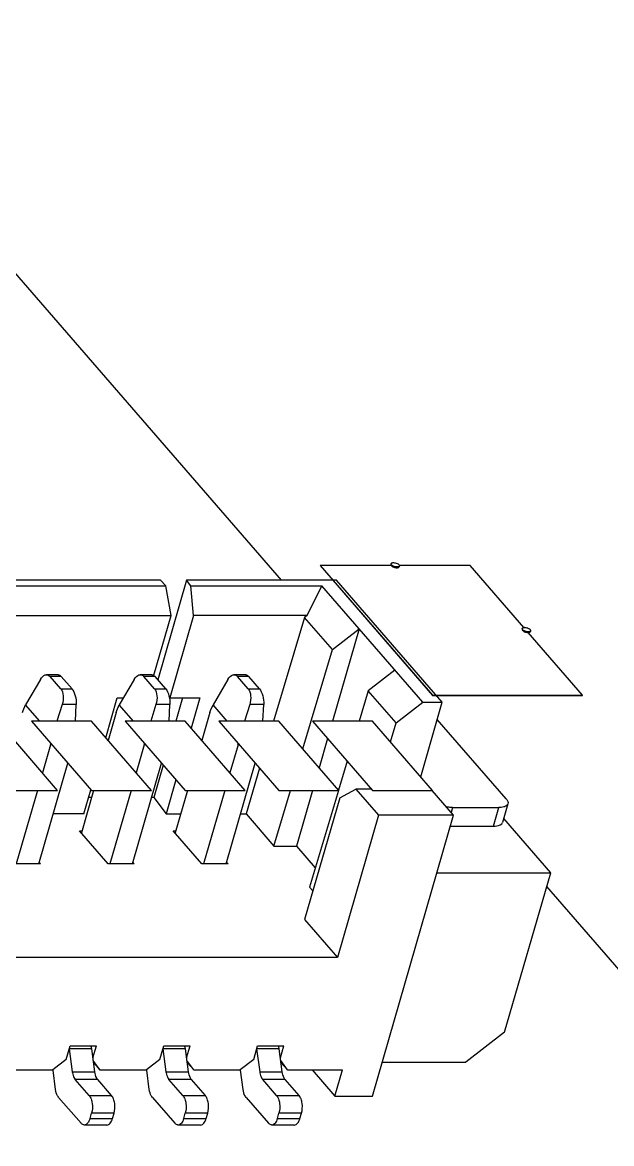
# Model space of a CAD drawing. Header units: millimetres. Extents: x -1 to 407, y -1 to 283.
# Drawn here: x 221.192 to 222.893, y 185.471 to 188.712 of the extents above; entities that cross this region are included whole.
import ezdxf

# ---------------------------------------------------------------- set-up
doc = ezdxf.new("R2010")
doc.units = ezdxf.units.MM
doc.header["$LTSCALE"] = 23.1
for name, color, linetype in [('001-PCB', 7, 'CONTINUOUS'), ('_11588', 7, 'CONTINUOUS'), ('_117092', 7, 'CONTINUOUS'), ('_165772', 7, 'CONTINUOUS'), ('_177089', 7, 'CONTINUOUS'), ('_224937', 7, 'CONTINUOUS'), ('_238181', 7, 'CONTINUOUS'), ('_51980', 7, 'CONTINUOUS')]:
    doc.layers.add(name, color=color, linetype=linetype)

msp = doc.modelspace()

# ---------------------------------------------------------------- linework, layer by layer
at = {"layer": '001-PCB', "color": 7, "linetype": 'Continuous'}
for p, q in [((221.9398, 187.0995), (211.5288, 199.121)), ((226.6193, 181.696), (222.7059, 186.2148))]:
    msp.add_line(p, q, dxfattribs=at)
at = {"layer": '_11588', "color": 7, "linetype": 'Continuous'}
for p, q in [((221.2177, 186.692), (221.2178, 186.6922)), ((221.2177, 186.692), (221.3909, 186.492)), ((221.2178, 186.6922), (221.391, 186.4922)), ((221.391, 186.6922), (221.2178, 186.6922)), ((221.5642, 186.4922), (221.391, 186.6922)), ((221.3909, 186.492), (221.391, 186.4922)), ((221.3909, 186.492), (221.5641, 186.492)), ((221.391, 186.4922), (221.5642, 186.4922)), ((221.5641, 186.492), (221.5642, 186.4922))]:
    msp.add_line(p, q, dxfattribs=at)
at = {"layer": '_117092', "color": 7, "linetype": 'Continuous'}
for p, q in [((221.5905, 187.0995), (219.5004, 187.0995)), ((219.5128, 187.0832), (221.6063, 187.0832)), ((221.6655, 187.0995), (221.5826, 186.8122)), ((221.5905, 187.0995), (221.6063, 187.0832)), ((221.621, 186.9978), (221.6063, 187.0832)), ((221.6779, 187.0832), (221.6655, 187.0995)), ((222.0989, 187.0995), (221.6655, 187.0995)), ((221.686, 186.9978), (221.6779, 187.0832)), ((221.6779, 187.0832), (222.0567, 187.0832)), ((222.0136, 186.9978), (222.0567, 187.0832)), ((222.3479, 186.747), (222.0567, 187.0832)), ((222.4042, 186.747), (222.0989, 187.0995)), ((219.5209, 186.9978), (221.621, 186.9978)), ((221.5711, 186.825), (221.621, 186.9978)), ((221.686, 186.9978), (221.6172, 186.7597)), ((222.0136, 186.9978), (221.686, 186.9978)), ((222.0066, 186.9924), (221.9173, 186.6922)), ((222.0136, 186.9978), (222.0066, 186.9924)), ((222.0872, 186.8993), (222.0066, 186.9924)), ((222.0872, 186.8993), (222.1644, 186.9588)), ((222.1644, 186.9588), (222.0874, 186.6922)), ((222.0018, 186.6119), (222.0872, 186.8993)), ((221.2953, 186.8265), (221.2615, 186.8265)), ((221.566, 186.8265), (221.5322, 186.8265)), ((221.8366, 186.8265), (221.8028, 186.8265)), ((222.2672, 186.84), (222.1901, 186.7805)), ((221.2438, 186.8131), (221.2009, 186.7399)), ((221.3026, 186.7856), (221.2716, 186.8214)), ((221.304, 186.8214), (221.2716, 186.8214)), ((221.3351, 186.7856), (221.304, 186.8214)), ((221.5144, 186.8131), (221.4715, 186.7399)), ((221.5732, 186.7856), (221.5422, 186.8214)), ((221.5747, 186.8214), (221.5422, 186.8214)), ((221.6057, 186.7856), (221.5747, 186.8214)), ((221.7851, 186.8131), (221.7422, 186.7399)), ((221.8439, 186.7856), (221.8128, 186.8214)), ((221.8453, 186.8214), (221.8128, 186.8214)), ((221.8763, 186.7856), (221.8453, 186.8214)), ((221.3026, 186.7856), (221.3351, 186.7856)), ((221.4324, 186.6444), (221.4657, 186.7597)), ((221.4657, 186.7597), (221.4831, 186.7597)), ((221.5732, 186.7856), (221.6057, 186.7856)), ((221.6162, 186.7612), (221.6172, 186.7597)), ((221.6172, 186.7597), (221.7038, 186.7597)), ((221.654, 186.7597), (221.6345, 186.6922)), ((221.7038, 186.7597), (221.6787, 186.6725)), ((221.8439, 186.7856), (221.8763, 186.7856)), ((222.1901, 186.7805), (222.1638, 186.6922)), ((222.2707, 186.6874), (222.1901, 186.7805)), ((221.1938, 186.723), (221.2009, 186.7399)), ((221.2423, 186.6922), (221.2009, 186.7399)), ((221.3068, 186.7403), (221.2915, 186.6922)), ((221.3474, 186.7403), (221.3068, 186.7403)), ((221.3451, 186.6922), (221.3474, 186.7403)), ((221.4644, 186.723), (221.4715, 186.7399)), ((221.5129, 186.6922), (221.4715, 186.7399)), ((221.5775, 186.7403), (221.5622, 186.6922)), ((221.618, 186.7403), (221.5775, 186.7403)), ((221.6158, 186.6922), (221.618, 186.7403)), ((221.7351, 186.723), (221.7422, 186.7399)), ((221.7835, 186.6922), (221.7422, 186.7399)), ((221.8481, 186.7403), (221.8328, 186.6922)), ((221.8886, 186.7403), (221.8481, 186.7403)), ((221.8864, 186.6922), (221.8886, 186.7403)), ((222.2707, 186.6874), (222.3479, 186.747)), ((222.342, 186.5316), (222.4042, 186.747)), ((222.3479, 186.747), (222.4042, 186.747)), ((221.1919, 186.7177), (221.1938, 186.723)), ((221.4626, 186.7177), (221.4392, 186.6366)), ((221.4626, 186.7177), (221.4644, 186.723)), ((221.7332, 186.7177), (221.7098, 186.6366)), ((221.7332, 186.7177), (221.7351, 186.723)), ((222.5891, 186.4676), (222.3899, 186.6976)), ((222.2544, 186.6327), (222.2707, 186.6874)), ((222.0729, 186.642), (222.0486, 186.5578)), ((221.2731, 186.6239), (221.2497, 186.5428)), ((221.2767, 186.6239), (221.2731, 186.6239)), ((221.5438, 186.6239), (221.5204, 186.5428)), ((221.5473, 186.6239), (221.5438, 186.6239)), ((221.8144, 186.6239), (221.791, 186.5428)), ((221.8179, 186.6239), (221.8144, 186.6239)), ((221.2389, 186.2803), (221.3227, 186.5707)), ((221.5095, 186.2803), (221.5934, 186.5707)), ((221.5979, 186.5654), (221.5709, 186.4716)), ((221.7802, 186.2803), (221.864, 186.5707)), ((222.1294, 186.5767), (222.1046, 186.4932)), ((221.8768, 186.556), (221.8375, 186.4241)), ((221.6353, 186.5223), (221.607, 186.4241)), ((221.235, 186.492), (221.1739, 186.2803)), ((221.3974, 186.492), (221.362, 186.3694)), ((221.3688, 186.4241), (221.389, 186.4942)), ((221.3915, 186.4716), (221.3825, 186.4716)), ((221.5057, 186.492), (221.4446, 186.2803)), ((221.5709, 186.4716), (221.5647, 186.4716)), ((221.5709, 186.4716), (221.607, 186.4241)), ((221.6681, 186.492), (221.6327, 186.3694)), ((221.7763, 186.492), (221.7152, 186.2803)), ((221.9182, 186.331), (221.9661, 186.492)), ((222.0296, 186.492), (221.9831, 186.331)), ((222.108, 186.4709), (222.0064, 186.1191)), ((222.1042, 186.492), (222.021, 186.2122)), ((222.108, 186.4709), (222.1549, 186.4961)), ((222.1549, 186.4961), (222.2204, 186.4204)), ((222.1993, 186.4961), (222.1549, 186.4961)), ((222.4369, 186.4204), (222.375, 186.492)), ((222.4339, 186.4426), (222.4298, 186.4287)), ((222.4339, 186.4426), (222.5675, 186.4426)), ((222.5518, 186.3885), (222.5675, 186.4426)), ((222.5939, 186.4538), (222.5782, 186.3996)), ((221.3688, 186.4241), (221.2804, 186.4241)), ((221.607, 186.4241), (221.6485, 186.4241)), ((221.8217, 186.4241), (221.8375, 186.4241)), ((221.8375, 186.4241), (221.9182, 186.331)), ((222.2204, 186.4204), (222.1017, 186.0091)), ((222.2026, 185.6085), (222.4369, 186.4204)), ((222.4369, 186.4204), (222.2204, 186.4204)), ((222.7173, 186.2542), (222.5815, 186.411)), ((221.4392, 186.2803), (221.3569, 186.3753)), ((221.3569, 186.3753), (221.3638, 186.3753)), ((221.7098, 186.2803), (221.6275, 186.3753)), ((221.6275, 186.3753), (221.6344, 186.3753)), ((222.4277, 186.3885), (222.5518, 186.3885)), ((221.9182, 186.331), (221.9831, 186.331)), ((221.9831, 186.331), (222.0376, 186.268)), ((221.2443, 186.2803), (221.1685, 186.2803)), ((221.2443, 186.2803), (221.2403, 186.285)), ((221.5149, 186.2803), (221.4392, 186.2803)), ((221.5149, 186.2803), (221.5109, 186.285)), ((221.7856, 186.2803), (221.7098, 186.2803)), ((221.7856, 186.2803), (221.7815, 186.285)), ((222.3889, 186.2542), (222.7173, 186.2542)), ((222.5842, 185.793), (222.7173, 186.2542)), ((222.021, 186.2122), (222.0302, 186.2016)), ((222.0064, 186.1191), (222.1017, 186.0091)), ((222.1017, 186.0091), (219.4278, 186.0091)), ((222.5842, 185.793), (222.4726, 185.7064)), ((221.3184, 185.7146), (221.3297, 185.7536)), ((221.3297, 185.7536), (221.4055, 185.7536)), ((221.3954, 185.7186), (221.4055, 185.7536)), ((221.5891, 185.7146), (221.6003, 185.7536)), ((221.6003, 185.7536), (221.6761, 185.7536)), ((221.666, 185.7186), (221.6761, 185.7536)), ((221.8597, 185.7146), (221.871, 185.7536)), ((221.871, 185.7536), (221.9467, 185.7536)), ((221.9366, 185.7186), (221.9467, 185.7536)), ((221.3269, 185.7446), (221.3357, 185.679)), ((221.3919, 185.7446), (221.3269, 185.7446)), ((221.4007, 185.679), (221.3919, 185.7446)), ((221.5976, 185.7446), (221.6064, 185.679)), ((221.6625, 185.7446), (221.5976, 185.7446)), ((221.6713, 185.679), (221.6625, 185.7446)), ((221.8682, 185.7446), (221.877, 185.679)), ((221.9332, 185.7446), (221.8682, 185.7446)), ((221.9419, 185.679), (221.9332, 185.7446)), ((221.3184, 185.7146), (221.2794, 185.6843)), ((221.4158, 185.6843), (221.3963, 185.7117)), ((221.3971, 185.7059), (221.4158, 185.6843)), ((221.5891, 185.7146), (221.55, 185.6843)), ((221.6864, 185.6843), (221.6669, 185.7117)), ((221.6677, 185.7059), (221.6864, 185.6843)), ((221.8597, 185.7146), (221.8206, 185.6843)), ((221.957, 185.6843), (221.9376, 185.7117)), ((221.9383, 185.7059), (221.957, 185.6843)), ((222.2308, 185.7064), (222.4726, 185.7064)), ((221.1451, 185.6843), (221.2794, 185.6843)), ((221.2877, 185.6276), (221.2803, 185.683)), ((221.3357, 185.679), (221.4007, 185.679)), ((221.3846, 185.6099), (221.3445, 185.6562)), ((221.4094, 185.6562), (221.3445, 185.6562)), ((221.4495, 185.6099), (221.4094, 185.6562)), ((221.4158, 185.6843), (221.55, 185.6843)), ((221.5583, 185.6276), (221.5509, 185.683)), ((221.6064, 185.679), (221.6713, 185.679)), ((221.6552, 185.6099), (221.6151, 185.6562)), ((221.68, 185.6562), (221.6151, 185.6562)), ((221.7201, 185.6099), (221.68, 185.6562)), ((221.6864, 185.6843), (221.8206, 185.6843)), ((221.829, 185.6276), (221.8216, 185.683)), ((221.877, 185.679), (221.9419, 185.679)), ((221.9258, 185.6099), (221.8857, 185.6562)), ((221.9507, 185.6562), (221.8857, 185.6562)), ((221.9908, 185.6099), (221.9507, 185.6562)), ((221.957, 185.6843), (222.1162, 185.6843)), ((222.0287, 185.6843), (222.0943, 185.6085)), ((222.0943, 185.6085), (222.1162, 185.6843)), ((221.2964, 185.6048), (221.3614, 185.5298)), ((221.3846, 185.6099), (221.4495, 185.6099)), ((221.5671, 185.6048), (221.6321, 185.5298)), ((221.6552, 185.6099), (221.7201, 185.6099)), ((221.8377, 185.6048), (221.9027, 185.5298)), ((221.9258, 185.6099), (221.9908, 185.6099)), ((222.0943, 185.6085), (222.2026, 185.6085)), ((221.387, 185.5435), (221.3914, 185.5587)), ((221.387, 185.5435), (221.452, 185.5435)), ((221.4564, 185.5587), (221.3914, 185.5587)), ((221.452, 185.5435), (221.4564, 185.5587)), ((221.6577, 185.5435), (221.6621, 185.5587)), ((221.6577, 185.5435), (221.7226, 185.5435)), ((221.727, 185.5587), (221.6621, 185.5587)), ((221.7226, 185.5435), (221.727, 185.5587)), ((221.9283, 185.5435), (221.9327, 185.5587)), ((221.9283, 185.5435), (221.9933, 185.5435)), ((221.9976, 185.5587), (221.9327, 185.5587)), ((221.9933, 185.5435), (221.9976, 185.5587)), ((221.4358, 185.5248), (221.3708, 185.5248)), ((221.7064, 185.5248), (221.6414, 185.5248)), ((221.977, 185.5248), (221.9121, 185.5248))]:
    msp.add_line(p, q, dxfattribs=at)
for centre, radius, start, end in [((221.2175, 186.6399), 0.0579, 343.9259, 347.15), ((221.4881, 186.6399), 0.0579, 343.9259, 347.15), ((221.7587, 186.6399), 0.0579, 343.9259, 347.15), ((221.213, 185.674), 0.0679, 7.6279, 9.1822), ((221.4837, 185.674), 0.0679, 7.6279, 9.1822), ((221.7543, 185.674), 0.0679, 7.6279, 9.1822)]:
    msp.add_arc(centre, radius, start, end, dxfattribs=at)
at = {"layer": '_117092', "color": 7, "linetype": 'Continuous', "extrusion": (0, 0, -1)}
for centre, major_axis, ratio, start_param, end_param in [((221.2573, 186.789), (0.0061, 0.0373), 0.554727, 5.319878, 6.716142), ((221.2995, 186.789), (-0.0052, 0.0374), 0.428384, 0.058655, 0.582762), ((221.528, 186.789), (0.0061, 0.0373), 0.554727, 5.319878, 6.716142), ((221.5702, 186.789), (-0.0052, 0.0374), 0.428384, 0.058655, 0.582762), ((221.7986, 186.789), (0.0061, 0.0373), 0.554727, 5.319878, 6.716142), ((221.8408, 186.789), (-0.0052, 0.0374), 0.428384, 0.058655, 0.582762), ((221.2884, 186.7531), (0.0061, 0.0373), 0.554727, 0.432956, 1.82922), ((221.3306, 186.7531), (-0.0052, 0.0374), 0.428384, 0.582762, 1.979025), ((221.559, 186.7531), (0.0061, 0.0373), 0.554727, 0.432956, 1.82922), ((221.6012, 186.7531), (-0.0052, 0.0374), 0.428384, 0.582762, 1.979025), ((221.8296, 186.7531), (0.0061, 0.0373), 0.554727, 0.432956, 1.82922), ((221.8718, 186.7531), (-0.0052, 0.0374), 0.428384, 0.582762, 1.979025)]:
    msp.add_ellipse(centre, major_axis=major_axis, ratio=ratio, start_param=start_param, end_param=end_param, dxfattribs=at)
at = {"layer": '_117092', "color": 7, "linetype": 'Continuous'}
for points, knots in [([(222.5891, 186.4676), (222.591, 186.4655), (222.5939, 186.4613), (222.5945, 186.4559), (222.5939, 186.4538)], [0, 0, 0, 0, 0.561291, 1, 1, 1, 1]), ([(222.4339, 186.4426), (222.4324, 186.4426), (222.4264, 186.4428), (222.4205, 186.4436), (222.416, 186.4445)], [0, 0, 0, 0, 0.237124, 1, 1, 1, 1]), ([(222.5939, 186.4538), (222.5933, 186.452), (222.5902, 186.4474), (222.5805, 186.4434), (222.5722, 186.4426), (222.5675, 186.4426)], [0, 0, 0, 0, 0.181192, 0.528677, 1, 1, 1, 1]), ([(222.5518, 186.3885), (222.5551, 186.3885), (222.5645, 186.389), (222.5764, 186.3934), (222.5782, 186.3996)], [0, 0, 0, 0, 0.336799, 1, 1, 1, 1]), ([(221.3357, 185.679), (221.336, 185.6767), (221.3375, 185.6687), (221.3406, 185.6606), (221.3445, 185.6562)], [0, 0, 0, 0, 0.285113, 1, 1, 1, 1]), ([(221.4094, 185.6562), (221.4083, 185.6575), (221.4037, 185.6644), (221.4015, 185.6726), (221.4007, 185.679)], [0, 0, 0, 0, 0.212352, 1, 1, 1, 1]), ([(221.6064, 185.679), (221.6067, 185.6767), (221.6082, 185.6687), (221.6113, 185.6606), (221.6151, 185.6562)], [0, 0, 0, 0, 0.285113, 1, 1, 1, 1]), ([(221.68, 185.6562), (221.6789, 185.6575), (221.6743, 185.6644), (221.6722, 185.6726), (221.6713, 185.679)], [0, 0, 0, 0, 0.212352, 1, 1, 1, 1]), ([(221.877, 185.679), (221.8773, 185.6767), (221.8788, 185.6687), (221.8819, 185.6606), (221.8857, 185.6562)], [0, 0, 0, 0, 0.285113, 1, 1, 1, 1]), ([(221.9507, 185.6562), (221.9495, 185.6575), (221.9449, 185.6644), (221.9428, 185.6726), (221.9419, 185.679)], [0, 0, 0, 0, 0.212352, 1, 1, 1, 1]), ([(221.2964, 185.6048), (221.2953, 185.6062), (221.2907, 185.613), (221.2886, 185.6212), (221.2877, 185.6276)], [0, 0, 0, 0, 0.212352, 1, 1, 1, 1]), ([(221.5671, 185.6048), (221.5659, 185.6062), (221.5613, 185.613), (221.5592, 185.6212), (221.5583, 185.6276)], [0, 0, 0, 0, 0.212352, 1, 1, 1, 1]), ([(221.8377, 185.6048), (221.8366, 185.6062), (221.832, 185.613), (221.8298, 185.6212), (221.829, 185.6276)], [0, 0, 0, 0, 0.212352, 1, 1, 1, 1]), ([(221.3846, 185.6099), (221.387, 185.6071), (221.3908, 185.5996), (221.3948, 185.5823), (221.3941, 185.5678), (221.3914, 185.5587)], [0, 0, 0, 0, 0.209019, 0.463348, 1, 1, 1, 1]), ([(221.4564, 185.5587), (221.459, 185.5678), (221.4598, 185.5823), (221.4558, 185.5996), (221.4519, 185.6071), (221.4495, 185.6099)], [0, 0, 0, 0, 0.536653, 0.790981, 1, 1, 1, 1]), ([(221.6552, 185.6099), (221.6576, 185.6071), (221.6615, 185.5996), (221.6654, 185.5823), (221.6647, 185.5678), (221.6621, 185.5587)], [0, 0, 0, 0, 0.209019, 0.463348, 1, 1, 1, 1]), ([(221.727, 185.5587), (221.7296, 185.5678), (221.7304, 185.5823), (221.7264, 185.5996), (221.7226, 185.6071), (221.7201, 185.6099)], [0, 0, 0, 0, 0.536653, 0.790981, 1, 1, 1, 1]), ([(221.9258, 185.6099), (221.9282, 185.6071), (221.9321, 185.5996), (221.9361, 185.5823), (221.9353, 185.5678), (221.9327, 185.5587)], [0, 0, 0, 0, 0.209019, 0.463348, 1, 1, 1, 1]), ([(221.9976, 185.5587), (222.0003, 185.5678), (222.001, 185.5823), (221.9971, 185.5996), (221.9932, 185.6071), (221.9908, 185.6099)], [0, 0, 0, 0, 0.536653, 0.790981, 1, 1, 1, 1]), ([(221.3708, 185.5248), (221.37, 185.5248), (221.3664, 185.5253), (221.3633, 185.5277), (221.3614, 185.5298)], [0, 0, 0, 0, 0.227636, 1, 1, 1, 1]), ([(221.387, 185.5435), (221.3863, 185.5409), (221.3844, 185.536), (221.38, 185.5286), (221.3744, 185.5248), (221.3708, 185.5248)], [0, 0, 0, 0, 0.319, 0.591989, 1, 1, 1, 1]), ([(221.4358, 185.5248), (221.4393, 185.5248), (221.445, 185.5286), (221.4494, 185.536), (221.4512, 185.5409), (221.452, 185.5435)], [0, 0, 0, 0, 0.408012, 0.681001, 1, 1, 1, 1]), ([(221.6414, 185.5248), (221.6406, 185.5248), (221.637, 185.5253), (221.6339, 185.5277), (221.6321, 185.5298)], [0, 0, 0, 0, 0.227636, 1, 1, 1, 1]), ([(221.6577, 185.5435), (221.6569, 185.5409), (221.6551, 185.536), (221.6506, 185.5286), (221.645, 185.5248), (221.6414, 185.5248)], [0, 0, 0, 0, 0.319, 0.591989, 1, 1, 1, 1]), ([(221.7064, 185.5248), (221.7099, 185.5248), (221.7156, 185.5286), (221.72, 185.536), (221.7219, 185.5409), (221.7226, 185.5435)], [0, 0, 0, 0, 0.408012, 0.681001, 1, 1, 1, 1]), ([(221.9121, 185.5248), (221.9113, 185.5248), (221.9076, 185.5253), (221.9045, 185.5277), (221.9027, 185.5298)], [0, 0, 0, 0, 0.227636, 1, 1, 1, 1]), ([(221.9283, 185.5435), (221.9275, 185.5409), (221.9257, 185.536), (221.9213, 185.5286), (221.9156, 185.5248), (221.9121, 185.5248)], [0, 0, 0, 0, 0.319, 0.591989, 1, 1, 1, 1]), ([(221.977, 185.5248), (221.9806, 185.5248), (221.9862, 185.5286), (221.9907, 185.536), (221.9925, 185.5409), (221.9933, 185.5435)], [0, 0, 0, 0, 0.408012, 0.681001, 1, 1, 1, 1])]:
    msp.add_open_spline(points, degree=3, knots=knots, dxfattribs=at)
for points in [[(221.3919, 185.7446), (221.3915, 185.7476), (221.3909, 185.7507), (221.39, 185.7536)], [(221.6625, 185.7446), (221.6621, 185.7476), (221.6615, 185.7507), (221.6607, 185.7536)], [(221.9332, 185.7446), (221.9327, 185.7476), (221.9321, 185.7507), (221.9313, 185.7536)]]:
    msp.add_open_spline(points, degree=3, dxfattribs=at)
at = {"layer": '_165772', "color": 7, "linetype": 'Continuous'}
for p, q in [((221.759, 186.6922), (221.9323, 186.4922)), ((221.759, 186.692), (221.759, 186.6922)), ((221.9323, 186.6922), (221.759, 186.6922)), ((221.759, 186.692), (221.9322, 186.492)), ((222.1055, 186.4922), (221.9323, 186.6922)), ((221.9322, 186.492), (221.9323, 186.4922)), ((221.9322, 186.492), (222.1054, 186.492)), ((221.9323, 186.4922), (222.1055, 186.4922)), ((222.1054, 186.492), (222.1055, 186.4922))]:
    msp.add_line(p, q, dxfattribs=at)
at = {"layer": '_177089', "color": 7, "linetype": 'Continuous'}
for p, q in [((222.0296, 186.692), (222.0297, 186.6922)), ((222.0296, 186.692), (222.2028, 186.492)), ((222.0297, 186.6922), (222.2029, 186.4922)), ((222.2029, 186.6922), (222.0297, 186.6922)), ((222.3761, 186.4922), (222.2029, 186.6922)), ((222.2028, 186.492), (222.2029, 186.4922)), ((222.2028, 186.492), (222.376, 186.492)), ((222.2029, 186.4922), (222.3761, 186.4922)), ((222.376, 186.492), (222.3761, 186.4922))]:
    msp.add_line(p, q, dxfattribs=at)
at = {"layer": '_224937', "color": 7, "linetype": 'Continuous'}
for p, q in [((221.4884, 186.6922), (221.6616, 186.4922)), ((221.4884, 186.692), (221.4884, 186.6922)), ((221.6616, 186.6922), (221.4884, 186.6922)), ((221.4884, 186.692), (221.6616, 186.492)), ((221.8348, 186.4922), (221.6616, 186.6922)), ((221.6616, 186.492), (221.6616, 186.4922)), ((221.6616, 186.4922), (221.8348, 186.4922)), ((221.6616, 186.492), (221.8348, 186.492)), ((221.8348, 186.492), (221.8348, 186.4922))]:
    msp.add_line(p, q, dxfattribs=at)
at = {"layer": '_238181', "color": 7, "linetype": 'Continuous'}
for p, q in [((221.2936, 186.4922), (221.1204, 186.6922)), ((221.1203, 186.492), (221.2935, 186.492)), ((221.1204, 186.4922), (221.2936, 186.4922)), ((221.2935, 186.492), (221.2936, 186.4922))]:
    msp.add_line(p, q, dxfattribs=at)
at = {"layer": '_51980', "color": 7, "linetype": 'Continuous'}
for p, q in [((222.2565, 187.1478), (222.2558, 187.1457)), ((222.0513, 187.1422), (222.3761, 186.7672)), ((222.0513, 187.142), (222.0513, 187.1422)), ((222.257, 187.1422), (222.0513, 187.1422)), ((222.0513, 187.142), (222.376, 186.767)), ((222.2585, 187.1435), (222.257, 187.1452)), ((222.2805, 187.1409), (222.2798, 187.1387)), ((222.4843, 187.1422), (222.2804, 187.1422)), ((222.2805, 187.1422), (222.2806, 187.1418)), ((222.2806, 187.1418), (222.2805, 187.1409)), ((222.6396, 186.9629), (222.4843, 187.1422)), ((222.6353, 186.9603), (222.6347, 186.9582)), ((222.6396, 186.9629), (222.6411, 186.9631)), ((222.6594, 186.9534), (222.6587, 186.9512)), ((222.8091, 186.7672), (222.6521, 186.9484)), ((222.376, 186.767), (222.3761, 186.7672)), ((222.376, 186.767), (222.809, 186.767)), ((222.3761, 186.7672), (222.8091, 186.7672)), ((222.809, 186.767), (222.8091, 186.7672))]:
    msp.add_line(p, q, dxfattribs=at)
msp.add_arc((222.6419, 186.9456), 0.0175, 89.9726, 92.8127, dxfattribs=at)
for points, knots in [([(222.257, 187.1452), (222.2569, 187.1454), (222.2564, 187.1462), (222.2563, 187.1472), (222.2565, 187.1478)], [0, 0, 0, 0, 0.287881, 1, 1, 1, 1]), ([(222.2565, 187.1478), (222.2566, 187.1483), (222.2572, 187.1491), (222.2587, 187.15), (222.2607, 187.1505), (222.2622, 187.1506), (222.2631, 187.1506)], [0, 0, 0, 0, 0.180693, 0.399495, 0.67305, 1, 1, 1, 1]), ([(222.2631, 187.1506), (222.2649, 187.1506), (222.2688, 187.1501), (222.2741, 187.1482), (222.2783, 187.1457), (222.2802, 187.1433), (222.2805, 187.1422)], [0, 0, 0, 0, 0.280442, 0.572855, 0.824283, 1, 1, 1, 1]), ([(222.2558, 187.1457), (222.2557, 187.1451), (222.2558, 187.1438), (222.2566, 187.1427), (222.257, 187.1422)], [0, 0, 0, 0, 0.438641, 1, 1, 1, 1]), ([(222.257, 187.1422), (222.2578, 187.1412), (222.2601, 187.1395), (222.2654, 187.137), (222.2701, 187.1359), (222.2733, 187.1359)], [0, 0, 0, 0, 0.211581, 0.469362, 1, 1, 1, 1]), ([(222.2739, 187.1381), (222.271, 187.1381), (222.2667, 187.139), (222.2616, 187.1412), (222.2594, 187.1427), (222.2585, 187.1435)], [0, 0, 0, 0, 0.517843, 0.776543, 1, 1, 1, 1]), ([(222.2733, 187.1359), (222.2741, 187.1359), (222.2764, 187.136), (222.2794, 187.1372), (222.2798, 187.1387)], [0, 0, 0, 0, 0.337001, 1, 1, 1, 1]), ([(222.2805, 187.1409), (222.2803, 187.1404), (222.2798, 187.1396), (222.2782, 187.1387), (222.2762, 187.1382), (222.2747, 187.1381), (222.2739, 187.1381)], [0, 0, 0, 0, 0.180693, 0.399495, 0.67305, 1, 1, 1, 1]), ([(222.6347, 186.9582), (222.6346, 186.9577), (222.6347, 186.9565), (222.6357, 186.9548), (222.6374, 186.9532), (222.6398, 186.9516), (222.6426, 186.9503), (222.6467, 186.949), (222.65, 186.9484), (222.6521, 186.9484)], [0, 0, 0, 0, 0.070073, 0.157323, 0.268005, 0.400314, 0.548253, 0.703628, 1, 1, 1, 1]), ([(222.6528, 186.9506), (222.6506, 186.9506), (222.6474, 186.9511), (222.6433, 186.9525), (222.6404, 186.9538), (222.6381, 186.9553), (222.6363, 186.957), (222.6353, 186.9586), (222.6352, 186.9598), (222.6353, 186.9603)], [0, 0, 0, 0, 0.296355, 0.451721, 0.599656, 0.731973, 0.842664, 0.929922, 1, 1, 1, 1]), ([(222.6353, 186.9603), (222.6355, 186.961), (222.6369, 186.9624), (222.6386, 186.9628), (222.6396, 186.9629)], [0, 0, 0, 0, 0.418055, 1, 1, 1, 1]), ([(222.6419, 186.9631), (222.6441, 186.9631), (222.6473, 186.9626), (222.6514, 186.9612), (222.6543, 186.9599), (222.6566, 186.9584), (222.6584, 186.9567), (222.6594, 186.9551), (222.6595, 186.9539), (222.6594, 186.9534)], [0, 0, 0, 0, 0.296355, 0.451721, 0.599656, 0.731973, 0.842664, 0.929922, 1, 1, 1, 1]), ([(222.6594, 186.9534), (222.6593, 186.9532), (222.659, 186.9525), (222.6583, 186.9519), (222.6578, 186.9516)], [0, 0, 0, 0, 0.22957, 1, 1, 1, 1]), ([(222.6521, 186.9484), (222.653, 186.9484), (222.6545, 186.9485), (222.6565, 186.949), (222.658, 186.9499), (222.6586, 186.9508), (222.6587, 186.9512)], [0, 0, 0, 0, 0.32695, 0.600498, 0.819305, 1, 1, 1, 1]), ([(222.6578, 186.9516), (222.6575, 186.9514), (222.6559, 186.9508), (222.6541, 186.9506), (222.6528, 186.9506)], [0, 0, 0, 0, 0.209253, 1, 1, 1, 1])]:
    msp.add_open_spline(points, degree=3, knots=knots, dxfattribs=at)

doc.saveas('drawing.dxf')
